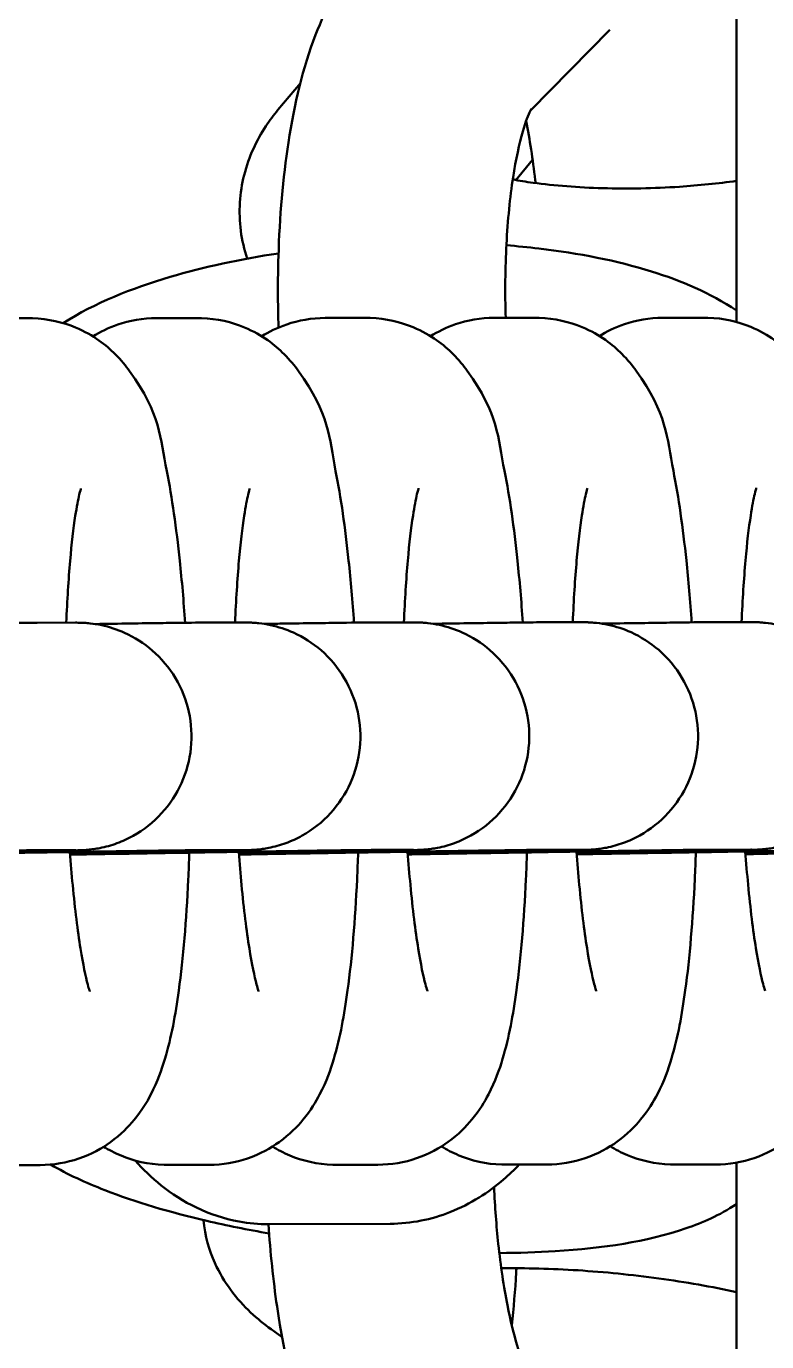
# Model space of a CAD drawing. Header units: millimetres. Extents: x 170 to 5770, y -1450 to 5650.
# Drawn here: x 2103.76 to 2123.3, y 2085.03 to 2119.72 of the extents above; entities that cross this region are included whole.
import ezdxf

# ---------------------------------------------------------------- set-up
doc = ezdxf.new("R2010")
doc.units = ezdxf.units.MM
doc.header["$LTSCALE"] = 10
doc.layers.add('Viditelná (ISO)', color=7, linetype='Continuous', lineweight=50)

# ---------------------------------------------------------------- blocks, each defined once
blk = doc.blocks.new('VVZ-VH101-2')
at = {"layer": 'Viditelná (ISO)'}
for p, q in [((1952.5, -3538.082), (1952.5, -3445)), ((1947.063, -3532.504), (1949.156, -3530.374)), ((1940.399, -3532.49), (1940.991, -3531.783)), ((1946.674, -3534.34), (1947.121, -3533.806)), ((1933.836, -3537.983), (1932.736, -3537.984)), ((1938.292, -3537.98), (1937.192, -3537.98)), ((1942.748, -3537.976), (1941.648, -3537.977)), ((1947.204, -3537.973), (1946.104, -3537.973)), ((1951.66, -3537.969), (1950.56, -3537.97)), ((1934.042, -3546.012), (1935.052, -3546.011)), ((1938.498, -3546.009), (1939.508, -3546.008)), ((1942.954, -3546.005), (1943.965, -3546.004)), ((1947.41, -3546.002), (1948.421, -3546.001)), ((1951.866, -3545.998), (1952.877, -3545.997)), ((1934.046, -3552.012), (1935.057, -3552.011)), ((1938.502, -3552.009), (1939.513, -3552.008)), ((1942.958, -3552.005), (1943.969, -3552.004)), ((1947.414, -3552.002), (1948.425, -3552.001)), ((1951.87, -3551.998), (1952.881, -3551.997)), ((1933.023, -3560.315), (1934.123, -3560.314)), ((1937.479, -3560.311), (1938.579, -3560.31)), ((1941.935, -3560.308), (1943.035, -3560.307)), ((1946.391, -3560.304), (1947.491, -3560.303)), ((1950.847, -3560.301), (1951.947, -3560.3)), ((1952.5, -3655), (1952.5, -3560.251)), ((1940.149, -3561.874), (1943.36, -3561.864)), ((1940.506, -3564.853), (1940.22, -3564.646))]:
    blk.add_line(p, q, dxfattribs=at)
for points, knots in [([(1940.414, -3538.229), (1940.394, -3537.601), (1940.393, -3536.973), (1940.443, -3535.309), (1940.529, -3534.294), (1940.834, -3532.325), (1941.054, -3531.386), (1941.674, -3529.786), (1942.011, -3529.085), (1942.689, -3528.395)], [5.014967, 5.014967, 5.014967, 5.014967, 5.223874, 5.223874, 5.578895, 5.578895, 5.963077, 5.963077, 6.283185, 6.283185, 6.283185, 6.283185]), ([(1939.588, -3536.411), (1939.51, -3536.178), (1939.452, -3535.93), (1939.354, -3535.184), (1939.389, -3534.671), (1939.63, -3533.716), (1939.84, -3533.284), (1940.18, -3532.767), (1940.288, -3532.624), (1940.399, -3532.49)], [5.8958914, 5.8958914, 5.8958914, 5.8958914, 5.9613201, 5.9613201, 6.0884033, 6.0884033, 6.2246901, 6.2246901, 6.2831853, 6.2831853, 6.2831853, 6.2831853]), ([(1946.409, -3537.973), (1946.389, -3537.311), (1946.397, -3536.653), (1946.463, -3535.392), (1946.524, -3534.792), (1946.678, -3533.79), (1946.77, -3533.375), (1946.936, -3532.801), (1947.012, -3532.611), (1947.075, -3532.479), (1947.088, -3532.458), (1947.088, -3532.458)], [5.023794, 5.023794, 5.023794, 5.023794, 5.296613, 5.296613, 5.577893, 5.577893, 5.83671, 5.83671, 6.051181, 6.051181, 6.144407, 6.144407, 6.144407, 6.144407]), ([(1946.948, -3532.786), (1947.043, -3533.266), (1947.125, -3533.791), (1947.193, -3534.366), (1947.196, -3534.392), (1947.199, -3534.418)], [1.3461743, 1.3461743, 1.3461743, 1.3461743, 1.5825397, 1.5825397, 1.5938483, 1.5938483, 1.5938483, 1.5938483]), ([(1952.5, -3534.361), (1952.015, -3534.429), (1951.508, -3534.481), (1950.319, -3534.56), (1949.632, -3534.573), (1948.32, -3534.536), (1947.695, -3534.485), (1946.947, -3534.385), (1946.767, -3534.357), (1946.596, -3534.326)], [4.1386364, 4.1386364, 4.1386364, 4.1386364, 4.3539396, 4.3539396, 4.6383933, 4.6383933, 4.9197135, 4.9197135, 5.0136232, 5.0136232, 5.0136232, 5.0136232]), ([(1946.428, -3536.06), (1946.716, -3536.083), (1947.001, -3536.111), (1948.339, -3536.269), (1949.335, -3536.463), (1951.049, -3536.997), (1951.79, -3537.304), (1952.5, -3537.783)], [7.921853, 7.921853, 7.921853, 7.921853, 8.0202168, 8.0202168, 8.3911528, 8.3911528, 8.7124376, 8.7124376, 8.7124376, 8.7124376]), ([(1934.727, -3538.111), (1935.584, -3537.575), (1936.52, -3537.202), (1938.446, -3536.629), (1939.409, -3536.423), (1940.414, -3536.273)], [6.5192092, 6.5192092, 6.5192092, 6.5192092, 6.9139881, 6.9139881, 7.25594, 7.25594, 7.25594, 7.25594]), ([(1937.949, -3546.014), (1937.91, -3545.448), (1937.863, -3544.902), (1937.717, -3543.51), (1937.605, -3542.719), (1937.289, -3541.124), (1937.307, -3540.523), (1936.385, -3539.24), (1936.264, -3539.091), (1935.868, -3538.697), (1935.54, -3538.43), (1934.731, -3538.092), (1934.333, -3537.995), (1933.892, -3537.983), (1933.864, -3537.983), (1933.836, -3537.983)], [1.937477, 1.937477, 1.937477, 1.937477, 2.147268, 2.147268, 2.501252, 2.501252, 2.951782, 2.951782, 3.006039, 3.006039, 3.08488, 3.08488, 3.137955, 3.137955, 3.141593, 3.141593, 3.141593, 3.141593]), ([(1937.192, -3537.98), (1936.836, -3537.981), (1936.482, -3538.045), (1935.922, -3538.236), (1935.702, -3538.347), (1935.514, -3538.464)], [3.14159265, 3.14159265, 3.14159265, 3.14159265, 3.1872207, 3.1872207, 3.22453337, 3.22453337, 3.22453337, 3.22453337]), ([(1942.405, -3546.01), (1942.366, -3545.445), (1942.319, -3544.899), (1942.173, -3543.506), (1942.061, -3542.715), (1941.745, -3541.12), (1941.763, -3540.52), (1940.841, -3539.237), (1940.72, -3539.087), (1940.325, -3538.694), (1939.996, -3538.426), (1939.187, -3538.088), (1938.789, -3537.991), (1938.349, -3537.98), (1938.32, -3537.979), (1938.292, -3537.98)], [1.937477, 1.937477, 1.937477, 1.937477, 2.147268, 2.147268, 2.501252, 2.501252, 2.951782, 2.951782, 3.006039, 3.006039, 3.08488, 3.08488, 3.137955, 3.137955, 3.141593, 3.141593, 3.141593, 3.141593]), ([(1941.648, -3537.977), (1941.292, -3537.977), (1940.938, -3538.041), (1940.379, -3538.232), (1940.158, -3538.343), (1939.97, -3538.46)], [3.14159265, 3.14159265, 3.14159265, 3.14159265, 3.1872207, 3.1872207, 3.22453337, 3.22453337, 3.22453337, 3.22453337]), ([(1946.861, -3546.007), (1946.822, -3545.441), (1946.775, -3544.895), (1946.629, -3543.503), (1946.517, -3542.712), (1946.201, -3541.117), (1946.219, -3540.516), (1945.297, -3539.233), (1945.176, -3539.084), (1944.781, -3538.69), (1944.452, -3538.423), (1943.643, -3538.085), (1943.245, -3537.988), (1942.805, -3537.976), (1942.776, -3537.976), (1942.748, -3537.976)], [1.937477, 1.937477, 1.937477, 1.937477, 2.147268, 2.147268, 2.501252, 2.501252, 2.951782, 2.951782, 3.006039, 3.006039, 3.08488, 3.08488, 3.137955, 3.137955, 3.141593, 3.141593, 3.141593, 3.141593]), ([(1946.104, -3537.973), (1945.748, -3537.974), (1945.394, -3538.038), (1944.835, -3538.229), (1944.614, -3538.34), (1944.426, -3538.457)], [3.14159265, 3.14159265, 3.14159265, 3.14159265, 3.1872207, 3.1872207, 3.22453337, 3.22453337, 3.22453337, 3.22453337]), ([(1951.317, -3546.003), (1951.278, -3545.438), (1951.231, -3544.892), (1951.085, -3543.499), (1950.973, -3542.708), (1950.657, -3541.113), (1950.675, -3540.513), (1949.753, -3539.23), (1949.632, -3539.08), (1949.237, -3538.687), (1948.908, -3538.419), (1948.099, -3538.081), (1947.701, -3537.984), (1947.261, -3537.973), (1947.232, -3537.973), (1947.204, -3537.973)], [1.937477, 1.937477, 1.937477, 1.937477, 2.147268, 2.147268, 2.501252, 2.501252, 2.951782, 2.951782, 3.006039, 3.006039, 3.08488, 3.08488, 3.137955, 3.137955, 3.141593, 3.141593, 3.141593, 3.141593]), ([(1950.56, -3537.97), (1950.204, -3537.97), (1949.85, -3538.034), (1949.291, -3538.225), (1949.07, -3538.336), (1948.882, -3538.453)], [3.14159265, 3.14159265, 3.14159265, 3.14159265, 3.1872207, 3.1872207, 3.22453337, 3.22453337, 3.22453337, 3.22453337]), ([(1955.773, -3546), (1955.734, -3545.434), (1955.687, -3544.888), (1955.541, -3543.496), (1955.429, -3542.705), (1955.113, -3541.11), (1955.131, -3540.509), (1954.209, -3539.226), (1954.089, -3539.077), (1953.693, -3538.683), (1953.364, -3538.416), (1952.555, -3538.078), (1952.158, -3537.981), (1951.717, -3537.969), (1951.688, -3537.969), (1951.66, -3537.969)], [1.937477, 1.937477, 1.937477, 1.937477, 2.147268, 2.147268, 2.501252, 2.501252, 2.951782, 2.951782, 3.006039, 3.006039, 3.08488, 3.08488, 3.137955, 3.137955, 3.141593, 3.141593, 3.141593, 3.141593]), ([(1935.199, -3542.474), (1935.199, -3542.474), (1935.199, -3542.475), (1935.195, -3542.488), (1935.177, -3542.545), (1935.126, -3542.762), (1935.088, -3542.956), (1935.002, -3543.518), (1934.954, -3543.923), (1934.871, -3544.871), (1934.836, -3545.422), (1934.811, -3546.011)], [3.4957513, 3.4957513, 3.4957513, 3.4957513, 3.5105711, 3.5105711, 3.6320787, 3.6320787, 3.8099362, 3.8099362, 4.0489441, 4.0489441, 4.3013385, 4.3013385, 4.3013385, 4.3013385]), ([(1939.655, -3542.471), (1939.655, -3542.471), (1939.655, -3542.472), (1939.651, -3542.485), (1939.633, -3542.542), (1939.582, -3542.758), (1939.545, -3542.953), (1939.458, -3543.514), (1939.41, -3543.92), (1939.327, -3544.868), (1939.292, -3545.419), (1939.267, -3546.008)], [3.4957513, 3.4957513, 3.4957513, 3.4957513, 3.5105711, 3.5105711, 3.6320787, 3.6320787, 3.8099362, 3.8099362, 4.0489441, 4.0489441, 4.3013385, 4.3013385, 4.3013385, 4.3013385]), ([(1944.111, -3542.467), (1944.111, -3542.467), (1944.111, -3542.468), (1944.107, -3542.481), (1944.089, -3542.538), (1944.038, -3542.755), (1944.001, -3542.949), (1943.914, -3543.511), (1943.866, -3543.916), (1943.783, -3544.864), (1943.748, -3545.415), (1943.724, -3546.004)], [3.4957513, 3.4957513, 3.4957513, 3.4957513, 3.5105711, 3.5105711, 3.6320787, 3.6320787, 3.8099362, 3.8099362, 4.0489441, 4.0489441, 4.3013385, 4.3013385, 4.3013385, 4.3013385]), ([(1948.567, -3542.464), (1948.567, -3542.464), (1948.567, -3542.465), (1948.563, -3542.478), (1948.545, -3542.535), (1948.495, -3542.751), (1948.457, -3542.946), (1948.37, -3543.507), (1948.322, -3543.913), (1948.239, -3544.861), (1948.204, -3545.412), (1948.18, -3546.001)], [3.4957513, 3.4957513, 3.4957513, 3.4957513, 3.5105711, 3.5105711, 3.6320787, 3.6320787, 3.8099362, 3.8099362, 4.0489441, 4.0489441, 4.3013385, 4.3013385, 4.3013385, 4.3013385]), ([(1953.023, -3542.46), (1953.023, -3542.46), (1953.023, -3542.461), (1953.019, -3542.474), (1953.001, -3542.531), (1952.951, -3542.748), (1952.913, -3542.942), (1952.826, -3543.504), (1952.778, -3543.909), (1952.695, -3544.857), (1952.66, -3545.408), (1952.636, -3545.997)], [3.4957513, 3.4957513, 3.4957513, 3.4957513, 3.5105711, 3.5105711, 3.6320787, 3.6320787, 3.8099362, 3.8099362, 4.0489441, 4.0489441, 4.3013385, 4.3013385, 4.3013385, 4.3013385]), ([(1935.052, -3546.011), (1935.075, -3546.011), (1935.096, -3546.011), (1935.143, -3546.012), (1935.164, -3546.012), (1935.218, -3546.014), (1935.232, -3546.014), (1935.262, -3546.015), (1935.28, -3546.016), (1935.34, -3546.02), (1935.389, -3546.024), (1935.539, -3546.04), (1935.645, -3546.057), (1935.953, -3546.123), (1936.157, -3546.19), (1936.612, -3546.395), (1936.861, -3546.554), (1937.32, -3546.951), (1937.53, -3547.201), (1937.857, -3547.748), (1937.978, -3548.052), (1938.116, -3548.674), (1938.134, -3549.001), (1938.07, -3549.635), (1937.985, -3549.95), (1937.724, -3550.532), (1937.544, -3550.805), (1937.114, -3551.274), (1936.857, -3551.477), (1936.442, -3551.709), (1936.298, -3551.775), (1936.002, -3551.883), (1935.85, -3551.926), (1935.643, -3551.967), (1935.588, -3551.976), (1935.486, -3551.99), (1935.437, -3551.996), (1935.379, -3552.001), (1935.362, -3552.003), (1935.285, -3552.009), (1935.259, -3552.01), (1935.19, -3552.013), (1935.16, -3552.014), (1935.016, -3552.018), (1934.865, -3552.022), (1934.285, -3552.035), (1933.731, -3552.047), (1932.452, -3552.072), (1931.749, -3552.085), (1930.813, -3552.102), (1930.636, -3552.105), (1930.456, -3552.109)], [0, 0, 0, 0, 0.039337, 0.039337, 0.068948, 0.068948, 0.076841, 0.076841, 0.084758, 0.084758, 0.100846, 0.100846, 0.132709, 0.132709, 0.196079, 0.196079, 0.282696, 0.282696, 0.378323, 0.378323, 0.473906, 0.473906, 0.569501, 0.569501, 0.665096, 0.665096, 0.760691, 0.760691, 0.856282, 0.856282, 0.903554, 0.903554, 0.950706, 0.950706, 0.967761, 0.967761, 0.983739, 0.983739, 0.991659, 0.991659, 1.024165, 1.024165, 1.087146, 1.087146, 1.263406, 1.263406, 1.569696, 1.569696, 1.83183, 1.83183, 1.891194, 1.891194, 1.891194, 1.891194]), ([(1931.123, -3546.051), (1931.286, -3546.049), (1931.444, -3546.046), (1932.219, -3546.034), (1932.751, -3546.027), (1933.557, -3546.016), (1933.832, -3546.013), (1934.011, -3546.012), (1934.026, -3546.012), (1934.042, -3546.012)], [2.8114817, 2.8114817, 2.8114817, 2.8114817, 2.874869, 2.874869, 3.1358233, 3.1358233, 3.3979236, 3.3979236, 3.4244391, 3.4244391, 3.4244391, 3.4244391]), ([(1939.508, -3546.008), (1939.531, -3546.008), (1939.552, -3546.008), (1939.599, -3546.008), (1939.621, -3546.008), (1939.674, -3546.01), (1939.688, -3546.011), (1939.718, -3546.012), (1939.736, -3546.013), (1939.796, -3546.017), (1939.845, -3546.02), (1939.995, -3546.037), (1940.101, -3546.053), (1940.409, -3546.12), (1940.613, -3546.186), (1941.068, -3546.392), (1941.317, -3546.55), (1941.776, -3546.947), (1941.986, -3547.198), (1942.313, -3547.745), (1942.434, -3548.049), (1942.572, -3548.671), (1942.591, -3548.997), (1942.526, -3549.631), (1942.441, -3549.947), (1942.18, -3550.528), (1942, -3550.801), (1941.57, -3551.271), (1941.313, -3551.473), (1940.898, -3551.705), (1940.754, -3551.771), (1940.459, -3551.88), (1940.306, -3551.922), (1940.099, -3551.963), (1940.044, -3551.972), (1939.942, -3551.987), (1939.893, -3551.992), (1939.835, -3551.998), (1939.818, -3551.999), (1939.741, -3552.005), (1939.715, -3552.006), (1939.646, -3552.009), (1939.616, -3552.01), (1939.472, -3552.015), (1939.321, -3552.018), (1938.741, -3552.032), (1938.187, -3552.043), (1936.908, -3552.068), (1936.205, -3552.081), (1935.269, -3552.099), (1935.092, -3552.102), (1934.912, -3552.105)], [0, 0, 0, 0, 0.039337, 0.039337, 0.068948, 0.068948, 0.076841, 0.076841, 0.084758, 0.084758, 0.100846, 0.100846, 0.132709, 0.132709, 0.196079, 0.196079, 0.282696, 0.282696, 0.378323, 0.378323, 0.473906, 0.473906, 0.569501, 0.569501, 0.665096, 0.665096, 0.760691, 0.760691, 0.856282, 0.856282, 0.903554, 0.903554, 0.950706, 0.950706, 0.967761, 0.967761, 0.983739, 0.983739, 0.991659, 0.991659, 1.024165, 1.024165, 1.087146, 1.087146, 1.263406, 1.263406, 1.569696, 1.569696, 1.83183, 1.83183, 1.891194, 1.891194, 1.891194, 1.891194]), ([(1935.579, -3546.048), (1935.742, -3546.045), (1935.9, -3546.043), (1936.675, -3546.031), (1937.207, -3546.023), (1938.013, -3546.013), (1938.288, -3546.009), (1938.467, -3546.009), (1938.482, -3546.009), (1938.498, -3546.009)], [2.8114817, 2.8114817, 2.8114817, 2.8114817, 2.874869, 2.874869, 3.1358233, 3.1358233, 3.3979236, 3.3979236, 3.4244391, 3.4244391, 3.4244391, 3.4244391]), ([(1943.965, -3546.004), (1943.987, -3546.004), (1944.008, -3546.004), (1944.055, -3546.005), (1944.077, -3546.005), (1944.131, -3546.007), (1944.144, -3546.007), (1944.174, -3546.008), (1944.192, -3546.009), (1944.252, -3546.013), (1944.301, -3546.017), (1944.451, -3546.033), (1944.557, -3546.05), (1944.865, -3546.116), (1945.069, -3546.183), (1945.524, -3546.388), (1945.773, -3546.547), (1946.232, -3546.944), (1946.443, -3547.194), (1946.769, -3547.742), (1946.89, -3548.045), (1947.028, -3548.667), (1947.047, -3548.994), (1946.982, -3549.628), (1946.897, -3549.943), (1946.636, -3550.525), (1946.456, -3550.798), (1946.026, -3551.267), (1945.769, -3551.47), (1945.354, -3551.702), (1945.21, -3551.768), (1944.915, -3551.876), (1944.762, -3551.919), (1944.555, -3551.96), (1944.5, -3551.969), (1944.398, -3551.983), (1944.349, -3551.989), (1944.291, -3551.994), (1944.274, -3551.996), (1944.197, -3552.002), (1944.171, -3552.003), (1944.102, -3552.006), (1944.072, -3552.007), (1943.928, -3552.011), (1943.777, -3552.015), (1943.197, -3552.028), (1942.643, -3552.04), (1941.364, -3552.065), (1940.661, -3552.078), (1939.725, -3552.095), (1939.548, -3552.098), (1939.368, -3552.102)], [0, 0, 0, 0, 0.039337, 0.039337, 0.068948, 0.068948, 0.076841, 0.076841, 0.084758, 0.084758, 0.100846, 0.100846, 0.132709, 0.132709, 0.196079, 0.196079, 0.282696, 0.282696, 0.378323, 0.378323, 0.473906, 0.473906, 0.569501, 0.569501, 0.665096, 0.665096, 0.760691, 0.760691, 0.856282, 0.856282, 0.903554, 0.903554, 0.950706, 0.950706, 0.967761, 0.967761, 0.983739, 0.983739, 0.991659, 0.991659, 1.024165, 1.024165, 1.087146, 1.087146, 1.263406, 1.263406, 1.569696, 1.569696, 1.83183, 1.83183, 1.891194, 1.891194, 1.891194, 1.891194]), ([(1940.035, -3546.044), (1940.198, -3546.042), (1940.356, -3546.039), (1941.131, -3546.028), (1941.663, -3546.02), (1942.469, -3546.009), (1942.744, -3546.006), (1942.923, -3546.005), (1942.938, -3546.005), (1942.954, -3546.005)], [2.8114817, 2.8114817, 2.8114817, 2.8114817, 2.874869, 2.874869, 3.1358233, 3.1358233, 3.3979236, 3.3979236, 3.4244391, 3.4244391, 3.4244391, 3.4244391]), ([(1948.421, -3546.001), (1948.443, -3546.001), (1948.464, -3546.001), (1948.511, -3546.001), (1948.533, -3546.001), (1948.587, -3546.003), (1948.6, -3546.004), (1948.63, -3546.005), (1948.648, -3546.006), (1948.708, -3546.01), (1948.757, -3546.014), (1948.907, -3546.03), (1949.013, -3546.046), (1949.321, -3546.113), (1949.525, -3546.179), (1949.98, -3546.385), (1950.229, -3546.543), (1950.688, -3546.94), (1950.899, -3547.191), (1951.225, -3547.738), (1951.346, -3548.042), (1951.484, -3548.664), (1951.503, -3548.99), (1951.438, -3549.624), (1951.353, -3549.94), (1951.092, -3550.521), (1950.912, -3550.794), (1950.482, -3551.264), (1950.226, -3551.466), (1949.81, -3551.698), (1949.666, -3551.764), (1949.371, -3551.873), (1949.218, -3551.915), (1949.011, -3551.956), (1948.956, -3551.965), (1948.854, -3551.98), (1948.805, -3551.985), (1948.747, -3551.991), (1948.73, -3551.992), (1948.653, -3551.998), (1948.627, -3551.999), (1948.558, -3552.002), (1948.528, -3552.003), (1948.384, -3552.008), (1948.233, -3552.011), (1947.653, -3552.025), (1947.099, -3552.036), (1945.82, -3552.061), (1945.117, -3552.074), (1944.181, -3552.092), (1944.004, -3552.095), (1943.824, -3552.098)], [0, 0, 0, 0, 0.039337, 0.039337, 0.068948, 0.068948, 0.076841, 0.076841, 0.084758, 0.084758, 0.100846, 0.100846, 0.132709, 0.132709, 0.196079, 0.196079, 0.282696, 0.282696, 0.378323, 0.378323, 0.473906, 0.473906, 0.569501, 0.569501, 0.665096, 0.665096, 0.760691, 0.760691, 0.856282, 0.856282, 0.903554, 0.903554, 0.950706, 0.950706, 0.967761, 0.967761, 0.983739, 0.983739, 0.991659, 0.991659, 1.024165, 1.024165, 1.087146, 1.087146, 1.263406, 1.263406, 1.569696, 1.569696, 1.83183, 1.83183, 1.891194, 1.891194, 1.891194, 1.891194]), ([(1944.491, -3546.041), (1944.654, -3546.038), (1944.812, -3546.036), (1945.587, -3546.024), (1946.119, -3546.016), (1946.925, -3546.006), (1947.2, -3546.002), (1947.379, -3546.002), (1947.395, -3546.002), (1947.41, -3546.002)], [2.8114817, 2.8114817, 2.8114817, 2.8114817, 2.874869, 2.874869, 3.1358233, 3.1358233, 3.3979236, 3.3979236, 3.4244391, 3.4244391, 3.4244391, 3.4244391]), ([(1952.877, -3545.997), (1952.899, -3545.997), (1952.92, -3545.997), (1952.967, -3545.998), (1952.989, -3545.998), (1953.043, -3546), (1953.056, -3546), (1953.086, -3546.001), (1953.104, -3546.002), (1953.164, -3546.006), (1953.213, -3546.01), (1953.363, -3546.026), (1953.469, -3546.043), (1953.778, -3546.109), (1953.981, -3546.176), (1954.436, -3546.381), (1954.685, -3546.54), (1955.144, -3546.937), (1955.355, -3547.187), (1955.681, -3547.735), (1955.802, -3548.038), (1955.94, -3548.66), (1955.959, -3548.987), (1955.894, -3549.621), (1955.809, -3549.936), (1955.548, -3550.518), (1955.369, -3550.791), (1954.938, -3551.26), (1954.682, -3551.463), (1954.266, -3551.695), (1954.122, -3551.761), (1953.827, -3551.869), (1953.674, -3551.912), (1953.467, -3551.953), (1953.412, -3551.962), (1953.31, -3551.976), (1953.261, -3551.982), (1953.203, -3551.987), (1953.186, -3551.989), (1953.109, -3551.995), (1953.083, -3551.996), (1953.014, -3551.999), (1952.984, -3552), (1952.84, -3552.004), (1952.689, -3552.008), (1952.11, -3552.021), (1951.555, -3552.033), (1950.276, -3552.058), (1949.573, -3552.071), (1948.637, -3552.088), (1948.46, -3552.092), (1948.28, -3552.095)], [0, 0, 0, 0, 0.039337, 0.039337, 0.068948, 0.068948, 0.076841, 0.076841, 0.084758, 0.084758, 0.100846, 0.100846, 0.132709, 0.132709, 0.196079, 0.196079, 0.282696, 0.282696, 0.378323, 0.378323, 0.473906, 0.473906, 0.569501, 0.569501, 0.665096, 0.665096, 0.760691, 0.760691, 0.856282, 0.856282, 0.903554, 0.903554, 0.950706, 0.950706, 0.967761, 0.967761, 0.983739, 0.983739, 0.991659, 0.991659, 1.024165, 1.024165, 1.087146, 1.087146, 1.263406, 1.263406, 1.569696, 1.569696, 1.83183, 1.83183, 1.891194, 1.891194, 1.891194, 1.891194]), ([(1948.947, -3546.037), (1949.11, -3546.035), (1949.268, -3546.032), (1950.043, -3546.021), (1950.575, -3546.013), (1951.381, -3546.002), (1951.656, -3545.999), (1951.835, -3545.998), (1951.851, -3545.998), (1951.866, -3545.998)], [2.8114817, 2.8114817, 2.8114817, 2.8114817, 2.874869, 2.874869, 3.1358233, 3.1358233, 3.3979236, 3.3979236, 3.4244391, 3.4244391, 3.4244391, 3.4244391]), ([(1957.333, -3545.994), (1957.355, -3545.994), (1957.376, -3545.994), (1957.423, -3545.994), (1957.445, -3545.994), (1957.499, -3545.996), (1957.512, -3545.997), (1957.542, -3545.998), (1957.56, -3545.999), (1957.62, -3546.003), (1957.669, -3546.007), (1957.819, -3546.023), (1957.925, -3546.039), (1958.234, -3546.106), (1958.437, -3546.172), (1958.892, -3546.378), (1959.141, -3546.536), (1959.601, -3546.933), (1959.811, -3547.184), (1960.137, -3547.731), (1960.258, -3548.035), (1960.396, -3548.657), (1960.415, -3548.983), (1960.35, -3549.617), (1960.265, -3549.933), (1960.004, -3550.514), (1959.825, -3550.787), (1959.394, -3551.257), (1959.138, -3551.459), (1958.722, -3551.691), (1958.578, -3551.758), (1958.283, -3551.866), (1958.13, -3551.908), (1957.923, -3551.949), (1957.868, -3551.958), (1957.766, -3551.973), (1957.717, -3551.978), (1957.659, -3551.984), (1957.642, -3551.985), (1957.566, -3551.991), (1957.539, -3551.992), (1957.47, -3551.995), (1957.44, -3551.996), (1957.296, -3552.001), (1957.145, -3552.004), (1956.566, -3552.018), (1956.011, -3552.029), (1954.732, -3552.054), (1954.029, -3552.067), (1953.093, -3552.085), (1952.917, -3552.088), (1952.736, -3552.091)], [0, 0, 0, 0, 0.039337, 0.039337, 0.068948, 0.068948, 0.076841, 0.076841, 0.084758, 0.084758, 0.100846, 0.100846, 0.132709, 0.132709, 0.196079, 0.196079, 0.282696, 0.282696, 0.378323, 0.378323, 0.473906, 0.473906, 0.569501, 0.569501, 0.665096, 0.665096, 0.760691, 0.760691, 0.856282, 0.856282, 0.903554, 0.903554, 0.950706, 0.950706, 0.967761, 0.967761, 0.983739, 0.983739, 0.991659, 0.991659, 1.024165, 1.024165, 1.087146, 1.087146, 1.263406, 1.263406, 1.569696, 1.569696, 1.83183, 1.83183, 1.891194, 1.891194, 1.891194, 1.891194]), ([(1934.046, -3552.012), (1934.01, -3552.012), (1933.906, -3552.013), (1933.558, -3552.017), (1933.257, -3552.02), (1932.427, -3552.032), (1931.851, -3552.041), (1930.533, -3552.061), (1929.771, -3552.074), (1928.162, -3552.1), (1927.295, -3552.115), (1926.288, -3552.132), (1926.145, -3552.135), (1926.002, -3552.137)], [0, 0, 0, 0, 0.146254, 0.146254, 0.358083, 0.358083, 0.613354, 0.613354, 0.872195, 0.872195, 1.131799, 1.131799, 1.174634, 1.174634, 1.174634, 1.174634]), ([(1938.502, -3552.009), (1938.466, -3552.009), (1938.362, -3552.009), (1938.014, -3552.013), (1937.713, -3552.017), (1936.883, -3552.029), (1936.308, -3552.037), (1934.989, -3552.058), (1934.227, -3552.07), (1932.618, -3552.097), (1931.751, -3552.111), (1930.744, -3552.129), (1930.601, -3552.131), (1930.458, -3552.134)], [0, 0, 0, 0, 0.146254, 0.146254, 0.358083, 0.358083, 0.613354, 0.613354, 0.872195, 0.872195, 1.131799, 1.131799, 1.174634, 1.174634, 1.174634, 1.174634]), ([(1942.958, -3552.005), (1942.922, -3552.005), (1942.818, -3552.006), (1942.47, -3552.01), (1942.169, -3552.013), (1941.339, -3552.025), (1940.764, -3552.034), (1939.445, -3552.054), (1938.683, -3552.067), (1937.074, -3552.093), (1936.207, -3552.108), (1935.2, -3552.125), (1935.057, -3552.128), (1934.914, -3552.13)], [0, 0, 0, 0, 0.146254, 0.146254, 0.358083, 0.358083, 0.613354, 0.613354, 0.872195, 0.872195, 1.131799, 1.131799, 1.174634, 1.174634, 1.174634, 1.174634]), ([(1947.414, -3552.002), (1947.378, -3552.002), (1947.275, -3552.002), (1946.926, -3552.006), (1946.625, -3552.01), (1945.795, -3552.022), (1945.22, -3552.03), (1943.901, -3552.051), (1943.139, -3552.063), (1941.53, -3552.09), (1940.663, -3552.104), (1939.657, -3552.122), (1939.513, -3552.124), (1939.37, -3552.127)], [0, 0, 0, 0, 0.146254, 0.146254, 0.358083, 0.358083, 0.613354, 0.613354, 0.872195, 0.872195, 1.131799, 1.131799, 1.174634, 1.174634, 1.174634, 1.174634]), ([(1943.821, -3552.052), (1943.843, -3552.354), (1943.868, -3552.646), (1943.954, -3553.563), (1944.026, -3554.135), (1944.166, -3555.014), (1944.236, -3555.347), (1944.308, -3555.617), (1944.324, -3555.67), (1944.341, -3555.721), (1944.345, -3555.731), (1944.345, -3555.731)], [5.1055495, 5.1055495, 5.1055495, 5.1055495, 5.2336109, 5.2336109, 5.5253313, 5.5253313, 5.7847397, 5.7847397, 5.8763373, 5.8763373, 5.9335785, 5.9335785, 5.9335785, 5.9335785]), ([(1951.87, -3551.998), (1951.834, -3551.998), (1951.731, -3551.999), (1951.382, -3552.003), (1951.081, -3552.006), (1950.251, -3552.018), (1949.676, -3552.027), (1948.357, -3552.047), (1947.595, -3552.06), (1945.986, -3552.086), (1945.119, -3552.101), (1944.113, -3552.118), (1943.97, -3552.121), (1943.826, -3552.123)], [0, 0, 0, 0, 0.146254, 0.146254, 0.358083, 0.358083, 0.613354, 0.613354, 0.872195, 0.872195, 1.131799, 1.131799, 1.174634, 1.174634, 1.174634, 1.174634]), ([(1948.277, -3552.049), (1948.299, -3552.351), (1948.324, -3552.643), (1948.41, -3553.56), (1948.482, -3554.131), (1948.622, -3555.011), (1948.693, -3555.344), (1948.764, -3555.613), (1948.78, -3555.666), (1948.797, -3555.717), (1948.801, -3555.728), (1948.801, -3555.728)], [5.1055495, 5.1055495, 5.1055495, 5.1055495, 5.2336109, 5.2336109, 5.5253313, 5.5253313, 5.7847397, 5.7847397, 5.8763373, 5.8763373, 5.9335785, 5.9335785, 5.9335785, 5.9335785]), ([(1956.326, -3551.995), (1956.29, -3551.995), (1956.187, -3551.995), (1955.838, -3551.999), (1955.538, -3552.003), (1954.707, -3552.015), (1954.132, -3552.023), (1952.813, -3552.044), (1952.051, -3552.056), (1950.442, -3552.083), (1949.575, -3552.097), (1948.569, -3552.115), (1948.426, -3552.117), (1948.282, -3552.12)], [0, 0, 0, 0, 0.146254, 0.146254, 0.358083, 0.358083, 0.613354, 0.613354, 0.872195, 0.872195, 1.131799, 1.131799, 1.174634, 1.174634, 1.174634, 1.174634]), ([(1952.733, -3552.045), (1952.755, -3552.347), (1952.78, -3552.639), (1952.866, -3553.556), (1952.938, -3554.128), (1953.078, -3555.007), (1953.149, -3555.34), (1953.22, -3555.61), (1953.236, -3555.663), (1953.253, -3555.714), (1953.257, -3555.724), (1953.257, -3555.724)], [5.1055495, 5.1055495, 5.1055495, 5.1055495, 5.2336109, 5.2336109, 5.5253313, 5.5253313, 5.7847397, 5.7847397, 5.8763373, 5.8763373, 5.9335785, 5.9335785, 5.9335785, 5.9335785]), ([(1960.783, -3551.991), (1960.746, -3551.991), (1960.643, -3551.992), (1960.294, -3551.996), (1959.994, -3551.999), (1959.163, -3552.011), (1958.588, -3552.02), (1957.269, -3552.04), (1956.507, -3552.053), (1954.898, -3552.079), (1954.031, -3552.094), (1953.025, -3552.111), (1952.882, -3552.114), (1952.738, -3552.116)], [0, 0, 0, 0, 0.146254, 0.146254, 0.358083, 0.358083, 0.613354, 0.613354, 0.872195, 0.872195, 1.131799, 1.131799, 1.174634, 1.174634, 1.174634, 1.174634]), ([(1934.123, -3560.314), (1934.478, -3560.314), (1934.833, -3560.249), (1935.476, -3560.03), (1935.755, -3559.872), (1936.257, -3559.51), (1936.452, -3559.307), (1936.813, -3558.872), (1936.941, -3558.653), (1937.229, -3558.101), (1937.328, -3557.809), (1937.588, -3556.941), (1937.691, -3556.368), (1937.899, -3554.849), (1937.981, -3553.861), (1938.042, -3552.55), (1938.051, -3552.315), (1938.059, -3552.077)], [0, 0, 0, 0, 0.045628, 0.045628, 0.095384, 0.095384, 0.158046, 0.158046, 0.244984, 0.244984, 0.402893, 0.402893, 0.717053, 0.717053, 1.128654, 1.128654, 1.216641, 1.216641, 1.216641, 1.216641]), ([(1934.909, -3552.059), (1934.931, -3552.361), (1934.955, -3552.653), (1935.042, -3553.57), (1935.114, -3554.142), (1935.254, -3555.021), (1935.324, -3555.354), (1935.396, -3555.624), (1935.412, -3555.677), (1935.429, -3555.728), (1935.433, -3555.738), (1935.433, -3555.738)], [5.1055495, 5.1055495, 5.1055495, 5.1055495, 5.2336109, 5.2336109, 5.5253313, 5.5253313, 5.7847397, 5.7847397, 5.8763373, 5.8763373, 5.9335785, 5.9335785, 5.9335785, 5.9335785]), ([(1938.579, -3560.31), (1938.934, -3560.31), (1939.289, -3560.246), (1939.932, -3560.026), (1940.211, -3559.868), (1940.713, -3559.507), (1940.908, -3559.304), (1941.269, -3558.868), (1941.397, -3558.65), (1941.685, -3558.097), (1941.785, -3557.805), (1942.044, -3556.938), (1942.147, -3556.364), (1942.355, -3554.846), (1942.437, -3553.858), (1942.498, -3552.546), (1942.507, -3552.312), (1942.515, -3552.073)], [0, 0, 0, 0, 0.045628, 0.045628, 0.095384, 0.095384, 0.158046, 0.158046, 0.244984, 0.244984, 0.402893, 0.402893, 0.717053, 0.717053, 1.128654, 1.128654, 1.216641, 1.216641, 1.216641, 1.216641]), ([(1939.365, -3552.056), (1939.387, -3552.358), (1939.412, -3552.65), (1939.498, -3553.566), (1939.57, -3554.138), (1939.71, -3555.018), (1939.78, -3555.35), (1939.852, -3555.62), (1939.868, -3555.673), (1939.885, -3555.724), (1939.889, -3555.735), (1939.889, -3555.735)], [5.1055495, 5.1055495, 5.1055495, 5.1055495, 5.2336109, 5.2336109, 5.5253313, 5.5253313, 5.7847397, 5.7847397, 5.8763373, 5.8763373, 5.9335785, 5.9335785, 5.9335785, 5.9335785]), ([(1943.035, -3560.307), (1943.39, -3560.307), (1943.745, -3560.242), (1944.388, -3560.023), (1944.667, -3559.865), (1945.169, -3559.503), (1945.364, -3559.3), (1945.725, -3558.865), (1945.853, -3558.646), (1946.141, -3558.094), (1946.241, -3557.802), (1946.5, -3556.934), (1946.603, -3556.361), (1946.811, -3554.842), (1946.893, -3553.854), (1946.954, -3552.543), (1946.963, -3552.308), (1946.971, -3552.07)], [0, 0, 0, 0, 0.045628, 0.045628, 0.095384, 0.095384, 0.158046, 0.158046, 0.244984, 0.244984, 0.402893, 0.402893, 0.717053, 0.717053, 1.128654, 1.128654, 1.216641, 1.216641, 1.216641, 1.216641]), ([(1947.491, -3560.303), (1947.846, -3560.303), (1948.201, -3560.239), (1948.844, -3560.019), (1949.123, -3559.861), (1949.625, -3559.5), (1949.82, -3559.297), (1950.181, -3558.861), (1950.309, -3558.643), (1950.597, -3558.09), (1950.697, -3557.798), (1950.956, -3556.931), (1951.059, -3556.357), (1951.267, -3554.839), (1951.349, -3553.851), (1951.41, -3552.539), (1951.419, -3552.305), (1951.427, -3552.066)], [0, 0, 0, 0, 0.045628, 0.045628, 0.095384, 0.095384, 0.158046, 0.158046, 0.244984, 0.244984, 0.402893, 0.402893, 0.717053, 0.717053, 1.128654, 1.128654, 1.216641, 1.216641, 1.216641, 1.216641]), ([(1951.947, -3560.3), (1952.302, -3560.3), (1952.657, -3560.235), (1953.3, -3560.016), (1953.579, -3559.858), (1954.081, -3559.496), (1954.276, -3559.293), (1954.637, -3558.858), (1954.765, -3558.639), (1955.053, -3558.087), (1955.153, -3557.795), (1955.412, -3556.927), (1955.515, -3556.354), (1955.723, -3554.835), (1955.805, -3553.847), (1955.866, -3552.536), (1955.875, -3552.301), (1955.883, -3552.063)], [0, 0, 0, 0, 0.045628, 0.045628, 0.095384, 0.095384, 0.158046, 0.158046, 0.244984, 0.244984, 0.402893, 0.402893, 0.717053, 0.717053, 1.128654, 1.128654, 1.216641, 1.216641, 1.216641, 1.216641]), ([(1935.8, -3559.83), (1935.935, -3559.914), (1936.087, -3559.995), (1936.583, -3560.202), (1936.981, -3560.299), (1937.422, -3560.311), (1937.45, -3560.311), (1937.479, -3560.311)], [6.19868105, 6.19868105, 6.19868105, 6.19868105, 6.22647289, 6.22647289, 6.27954718, 6.27954718, 6.28318531, 6.28318531, 6.28318531, 6.28318531]), ([(1940.256, -3559.827), (1940.391, -3559.911), (1940.543, -3559.992), (1941.04, -3560.199), (1941.437, -3560.296), (1941.878, -3560.307), (1941.906, -3560.308), (1941.935, -3560.308)], [6.19868105, 6.19868105, 6.19868105, 6.19868105, 6.22647289, 6.22647289, 6.27954718, 6.27954718, 6.28318531, 6.28318531, 6.28318531, 6.28318531]), ([(1944.712, -3559.823), (1944.847, -3559.907), (1944.999, -3559.988), (1945.496, -3560.195), (1945.893, -3560.292), (1946.334, -3560.304), (1946.362, -3560.304), (1946.391, -3560.304)], [6.19868105, 6.19868105, 6.19868105, 6.19868105, 6.22647289, 6.22647289, 6.27954718, 6.27954718, 6.28318531, 6.28318531, 6.28318531, 6.28318531]), ([(1949.168, -3559.82), (1949.303, -3559.904), (1949.455, -3559.985), (1949.952, -3560.192), (1950.349, -3560.289), (1950.79, -3560.3), (1950.818, -3560.301), (1950.847, -3560.301)], [6.19868105, 6.19868105, 6.19868105, 6.19868105, 6.22647289, 6.22647289, 6.27954718, 6.27954718, 6.28318531, 6.28318531, 6.28318531, 6.28318531]), ([(1940.165, -3562.119), (1939.6, -3562.021), (1939.049, -3561.909), (1937.545, -3561.559), (1936.644, -3561.294), (1935.326, -3560.78), (1934.854, -3560.564), (1934.399, -3560.301)], [5.3941278, 5.3941278, 5.3941278, 5.3941278, 5.5927366, 5.5927366, 5.9573401, 5.9573401, 6.1835784, 6.1835784, 6.1835784, 6.1835784]), ([(1936.631, -3560.196), (1936.836, -3560.425), (1937.063, -3560.646), (1937.866, -3561.288), (1938.569, -3561.66), (1939.629, -3561.851), (1939.889, -3561.874), (1940.149, -3561.874)], [2.7318347, 2.7318347, 2.7318347, 2.7318347, 2.8401338, 2.8401338, 3.0697491, 3.0697491, 3.1415927, 3.1415927, 3.1415927, 3.1415927]), ([(1943.36, -3561.864), (1943.913, -3561.862), (1944.458, -3561.747), (1945.491, -3561.342), (1945.959, -3561.035), (1946.499, -3560.571), (1946.637, -3560.439), (1946.766, -3560.304)], [3.1415927, 3.1415927, 3.1415927, 3.1415927, 3.2946791, 3.2946791, 3.4710029, 3.4710029, 3.5371089, 3.5371089, 3.5371089, 3.5371089]), ([(1946.998, -3565.791), (1946.998, -3565.791), (1946.997, -3565.79), (1946.986, -3565.772), (1946.952, -3565.712), (1946.854, -3565.489), (1946.784, -3565.304), (1946.624, -3564.783), (1946.534, -3564.421), (1946.358, -3563.529), (1946.276, -3562.981), (1946.163, -3561.917), (1946.126, -3561.413), (1946.103, -3560.899)], [6.484584, 6.484584, 6.484584, 6.484584, 6.507631, 6.507631, 6.645241, 6.645241, 6.822244, 6.822244, 7.045068, 7.045068, 7.305182, 7.305182, 7.517671, 7.517671, 7.517671, 7.517671]), ([(1952.5, -3561.345), (1952.04, -3561.649), (1951.608, -3561.832), (1950.108, -3562.347), (1948.989, -3562.503), (1947.242, -3562.616), (1946.748, -3562.632), (1946.241, -3562.636)], [3.8352023, 3.8352023, 3.8352023, 3.8352023, 4.032723, 4.032723, 4.5162769, 4.5162769, 4.6977835, 4.6977835, 4.6977835, 4.6977835]), ([(1940.22, -3564.646), (1939.86, -3564.385), (1939.494, -3564.073), (1938.999, -3563.397), (1938.856, -3563.166), (1938.588, -3562.571), (1938.472, -3562.186), (1938.43, -3561.765)], [6.2831853, 6.2831853, 6.2831853, 6.2831853, 6.4657975, 6.4657975, 6.5425488, 6.5425488, 6.6345941, 6.6345941, 6.6345941, 6.6345941]), ([(1943.141, -3570.332), (1942.733, -3570.033), (1942.439, -3569.709), (1941.753, -3568.802), (1941.476, -3568.216), (1940.832, -3566.533), (1940.564, -3565.35), (1940.273, -3563.349), (1940.198, -3562.619), (1940.148, -3561.874)], [6.283185, 6.283185, 6.283185, 6.283185, 6.43368, 6.43368, 6.711814, 6.711814, 7.184175, 7.184175, 7.437555, 7.437555, 7.437555, 7.437555]), ([(1946.292, -3563.037), (1946.61, -3563.033), (1946.944, -3563.035), (1947.959, -3563.062), (1948.668, -3563.107), (1950.096, -3563.25), (1950.815, -3563.348), (1951.842, -3563.528), (1952.179, -3563.594), (1952.5, -3563.664)], [7.8130772, 7.8130772, 7.8130772, 7.8130772, 7.959363, 7.959363, 8.2464321, 8.2464321, 8.5390284, 8.5390284, 8.6890405, 8.6890405, 8.6890405, 8.6890405]), ([(1946.692, -3563.035), (1946.69, -3563.07), (1946.688, -3563.104), (1946.66, -3563.624), (1946.619, -3564.095), (1946.567, -3564.536)], [4.720438, 4.720438, 4.720438, 4.720438, 4.7349781, 4.7349781, 4.9397287, 4.9397287, 4.9397287, 4.9397287])]:
    blk.add_open_spline(points, degree=3, knots=knots, dxfattribs=at)
for points in [[(1935.068, -3552.011), (1935.068, -3552.011), (1935.064, -3552.011), (1935.057, -3552.011)], [(1939.524, -3552.008), (1939.524, -3552.008), (1939.52, -3552.008), (1939.513, -3552.008)], [(1943.98, -3552.004), (1943.98, -3552.004), (1943.976, -3552.004), (1943.969, -3552.004)], [(1948.436, -3552.001), (1948.436, -3552.001), (1948.432, -3552.001), (1948.425, -3552.001)], [(1952.892, -3551.997), (1952.892, -3551.997), (1952.888, -3551.997), (1952.881, -3551.997)]]:
    blk.add_open_spline(points, degree=3, dxfattribs=at)

msp = doc.modelspace()

# ---------------------------------------------------------------- block references
msp.add_blockref('VVZ-VH101-2', (170, 5650))

doc.saveas('drawing.dxf')
